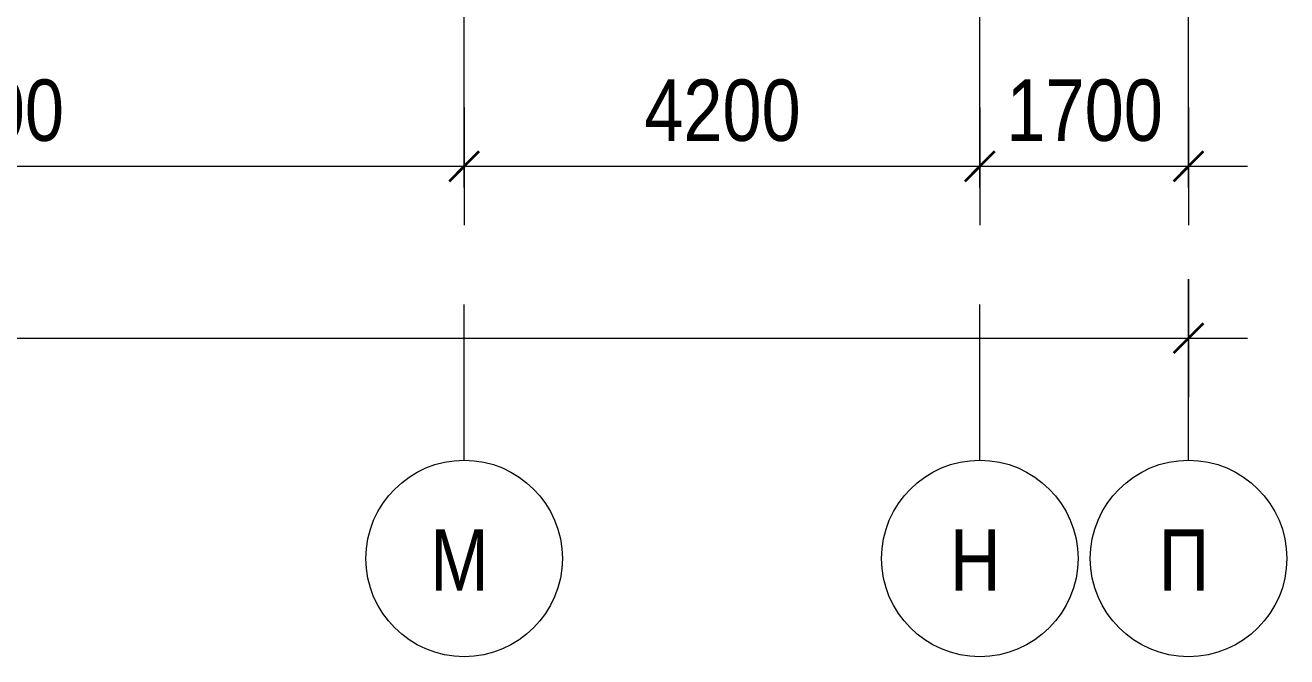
# Model space of a CAD drawing. Header units: millimetres. Extents: x -39507 to 33074, y -24219 to 30962.
# Drawn here: x 15942 to 26217, y -24219 to -19076 of the extents above; entities that cross this region are included whole.
import ezdxf

# ---------------------------------------------------------------- set-up
doc = ezdxf.new("R2010")
doc.units = ezdxf.units.MM
doc.linetypes.add('Осевые', pattern=[6350, 1270, -952.5, 3175, -952.5])
for name, color, linetype, lineweight, true_color in [('Оси-1', 7, 'Continuous', 18, 0xaaaaaa), ('Оси-2', 7, 'Continuous', 9, 0xaaaaaa), ('Оси-3', 7, 'Осевые', 9, 0xaaaaaa)]:
    doc.layers.add(name, color=color, linetype=linetype, lineweight=lineweight, true_color=true_color)
doc.layers.add('Размеры', color=7, linetype='Continuous', lineweight=9)
doc.layers.add('Размеры-200', color=7, linetype='Continuous', lineweight=9)
doc.styles.add('Arial Narrow', font='ARIALN.TTF', dxfattribs={"height": 500})
doc.dimstyles.new('Диагональ_-_2_5_мм_Arial_narrow', dxfattribs={"dimscale": 304.8, "dimtxt": 511.715487, "dimasz": 0.787402, "dimexe": 1.574803, "dimexo": 0.0625, "dimgap": 0.19685, "dimtad": 1, "dimdec": 0, "dimzin": 0, "dimdsep": 46, "dimtxsty": 'Arial Narrow', "dimblk1": 'OBLIQUE', "dimblk2": 'OBLIQUE', "dimsah": 1, "dimcen": 0.09, "dimdle": 1.574803, "dimazin": 0, "dimtfac": 1, "dimtdec": 4, "dimtix": 1, "dimtmove": 0, "dimatfit": 3, "dimfxl": 1.574803, "dimfxlon": 1, "dimtvp": 1, "dimtolj": 1, "dimtzin": 0, "dimarcsym": 2})

# ---------------------------------------------------------------- blocks, each defined once
blk = doc.blocks.new('Ось сетки - По умолчанию 2-349628-Разрез 2-2')
at = {"layer": 'Оси-1'}
blk.add_circle((-31383, -23419), 800, dxfattribs=at)
blk = doc.blocks.new('DIMBLOCK11-Разрез 2-2')
at = {"layer": 'Размеры-200', "lineweight": 35}
for points in [[(11717, -20225), (11837, -20105), (11597, -20345)], [(19517, -20225), (19637, -20105), (19397, -20345)]]:
    blk.add_hatch(color=256, dxfattribs=at).paths.add_polyline_path(points, flags=0)
at = {"layer": 'Размеры-200'}
for p, q in [((11717, -19745), (11717, -20705)), ((11717, -20225), (11717, -19745)), ((19517, -19745), (19517, -20705)), ((19517, -20225), (19517, -19745)), ((11717, -20225), (19517, -20225))]:
    blk.add_line(p, q, dxfattribs=at)
at = {"layer": 'Размеры-200', "lineweight": 35}
for p, q in [((11837, -20105), (11597, -20345)), ((11717, -20225), (11837, -20105)), ((19637, -20105), (19397, -20345)), ((19517, -20225), (19637, -20105)), ((11597, -20345), (11717, -20225)), ((19397, -20345), (19517, -20225))]:
    blk.add_line(p, q, dxfattribs=at)
at = {"layer": 'Размеры-200', "color": 0, "insert": (14984, -19518), "char_height": 500, "width": 1520.53, "attachment_point": 1, "line_spacing_factor": 0.974696, "style": 'Arial Narrow'}
blk.add_mtext('7800', dxfattribs=at)
blk = doc.blocks.new('_Oblique')
at = {"color": 0, "linetype": 'ByBlock', "lineweight": -2}
blk.add_line((-0.5, -0.5), (0.5, 0.5), dxfattribs=at)
blk = doc.blocks.new('DIMBLOCK12-Разрез 2-2')
at = {"layer": 'Размеры-200', "lineweight": 35}
for points in [[(19517, -20225), (19637, -20105), (19397, -20345)], [(23717, -20225), (23837, -20105), (23597, -20345)]]:
    blk.add_hatch(color=256, dxfattribs=at).paths.add_polyline_path(points, flags=0)
at = {"layer": 'Размеры-200'}
for p, q in [((19517, -19745), (19517, -20705)), ((19517, -20225), (19517, -19745)), ((23717, -19745), (23717, -20705)), ((23717, -20225), (23717, -19745)), ((19517, -20225), (23717, -20225))]:
    blk.add_line(p, q, dxfattribs=at)
at = {"layer": 'Размеры-200', "lineweight": 35}
for p, q in [((19637, -20105), (19397, -20345)), ((19517, -20225), (19637, -20105)), ((23837, -20105), (23597, -20345)), ((23717, -20225), (23837, -20105)), ((19397, -20345), (19517, -20225)), ((23597, -20345), (23717, -20225))]:
    blk.add_line(p, q, dxfattribs=at)
at = {"layer": 'Размеры-200', "color": 0, "insert": (20984, -19518), "char_height": 500, "width": 1520.53, "attachment_point": 1, "line_spacing_factor": 0.974696, "style": 'Arial Narrow'}
blk.add_mtext('4200', dxfattribs=at)
blk = doc.blocks.new('DIMBLOCK13-Разрез 2-2')
at = {"layer": 'Размеры-200', "lineweight": 35}
for points in [[(23717, -20225), (23837, -20105), (23597, -20345)], [(25417, -20225), (25537, -20105), (25297, -20345)]]:
    blk.add_hatch(color=256, dxfattribs=at).paths.add_polyline_path(points, flags=0)
at = {"layer": 'Размеры-200'}
for p, q in [((23717, -19745), (23717, -20705)), ((23717, -20225), (23717, -19745)), ((25417, -19745), (25417, -20705)), ((25417, -20225), (25417, -19745)), ((23717, -20225), (25897, -20225))]:
    blk.add_line(p, q, dxfattribs=at)
at = {"layer": 'Размеры-200', "lineweight": 35}
for p, q in [((23837, -20105), (23597, -20345)), ((23717, -20225), (23837, -20105)), ((25537, -20105), (25297, -20345)), ((25417, -20225), (25537, -20105)), ((23597, -20345), (23717, -20225)), ((25297, -20345), (25417, -20225))]:
    blk.add_line(p, q, dxfattribs=at)
at = {"layer": 'Размеры-200', "color": 0, "insert": (23934, -19518), "char_height": 500, "width": 1520.53, "attachment_point": 1, "line_spacing_factor": 0.974696, "style": 'Arial Narrow'}
blk.add_mtext('1700', dxfattribs=at)
blk = doc.blocks.new('DIMBLOCK14-Разрез 2-2')
at = {"layer": 'Размеры-200', "lineweight": 35}
for points in [[(-31383, -21625), (-31263, -21505), (-31503, -21745)], [(25417, -21625), (25537, -21505), (25297, -21745)]]:
    blk.add_hatch(color=256, dxfattribs=at).paths.add_polyline_path(points, flags=0)
at = {"layer": 'Размеры-200'}
for p, q in [((-31383, -21145), (-31383, -22105)), ((-31383, -21625), (-31383, -21145)), ((25417, -21145), (25417, -22105)), ((25417, -21625), (25417, -21145)), ((-31863, -21625), (25897, -21625))]:
    blk.add_line(p, q, dxfattribs=at)
at = {"layer": 'Размеры-200', "lineweight": 35}
for p, q in [((-31263, -21505), (-31503, -21745)), ((-31383, -21625), (-31263, -21505)), ((25537, -21505), (25297, -21745)), ((25417, -21625), (25537, -21505)), ((-31503, -21745), (-31383, -21625)), ((25297, -21745), (25417, -21625))]:
    blk.add_line(p, q, dxfattribs=at)
at = {"layer": 'Размеры-200', "color": 0, "insert": (-3775, -20918), "char_height": 500, "width": 1900.66, "attachment_point": 1, "line_spacing_factor": 0.974696, "style": 'Arial Narrow'}
blk.add_mtext('56800', dxfattribs=at)

msp = doc.modelspace()

# ---------------------------------------------------------------- linework, layer by layer
at = {"layer": 'Оси-3'}
for p, q in [((19517.1, -22619.5), (19517.1, 29000)), ((23717.1, -22619.5), (23717.1, 29000)), ((25417.1, -22619.5), (25417.1, 29000))]:
    msp.add_line(p, q, dxfattribs=at)

# ---------------------------------------------------------------- block references
at = {"layer": 'Оси-1'}
for p in [(50900, 0), (55100, 0), (56800, 0)]:
    msp.add_blockref('Ось сетки - По умолчанию 2-349628-Разрез 2-2', p, dxfattribs=at)

# ---------------------------------------------------------------- texts
at = {"layer": 'Оси-2', "char_height": 500, "attachment_point": 1, "style": 'Arial Narrow'}
for s, insert, width in [('\\fArial Narrow|b0|i0|c204|p34|;М', (19240.4, -23181), 577.215), ('\\fArial Narrow|b0|i0|c204|p34|;Н', (23473.4, -23181), 497.046), ('\\fArial Narrow|b0|i0|c204|p34|;П', (25173.4, -23181), 497.046)]:
    msp.add_mtext(s, dxfattribs=dict(at, insert=insert, width=width))

# ---------------------------------------------------------------- dimensions: what is measured, and where the dimension line sits
at = {"layer": 'Размеры'}
for base, p1, p2, override, picture, middle in [((19517.1, -20224.6), (11717.1, -19744.6), (19517.1, -19744.6), {"dimpost": '<>', "dimfxl": 7800}, 'DIMBLOCK11-Разрез 2-2', (15617.1, -19909.3)), ((23717.1, -20224.6), (19517.1, -19744.6), (23717.1, -19744.6), {"dimpost": '<>', "dimfxl": 4200}, 'DIMBLOCK12-Разрез 2-2', (21617.1, -19909.3)), ((25417.1, -20224.6), (23717.1, -19744.6), (25417.1, -19744.6), {"dimpost": '<>', "dimfxl": 1700}, 'DIMBLOCK13-Разрез 2-2', (24567.1, -19909.3)), ((25417.1, -21624.6), (-31382.9, -21144.6), (25417.1, -21144.6), {"dimpost": '<>', "dimfxl": 56800}, 'DIMBLOCK14-Разрез 2-2', (-2982.9, -21309.3))]:
    dim = msp.add_linear_dim(base=base, p1=p1, p2=p2, dimstyle='Диагональ_-_2_5_мм_Arial_narrow', override=override, dxfattribs=at)
    dim.commit()
    dim.dimension.update_dxf_attribs({"geometry": picture, "text_midpoint": middle})

doc.saveas('drawing.dxf')
